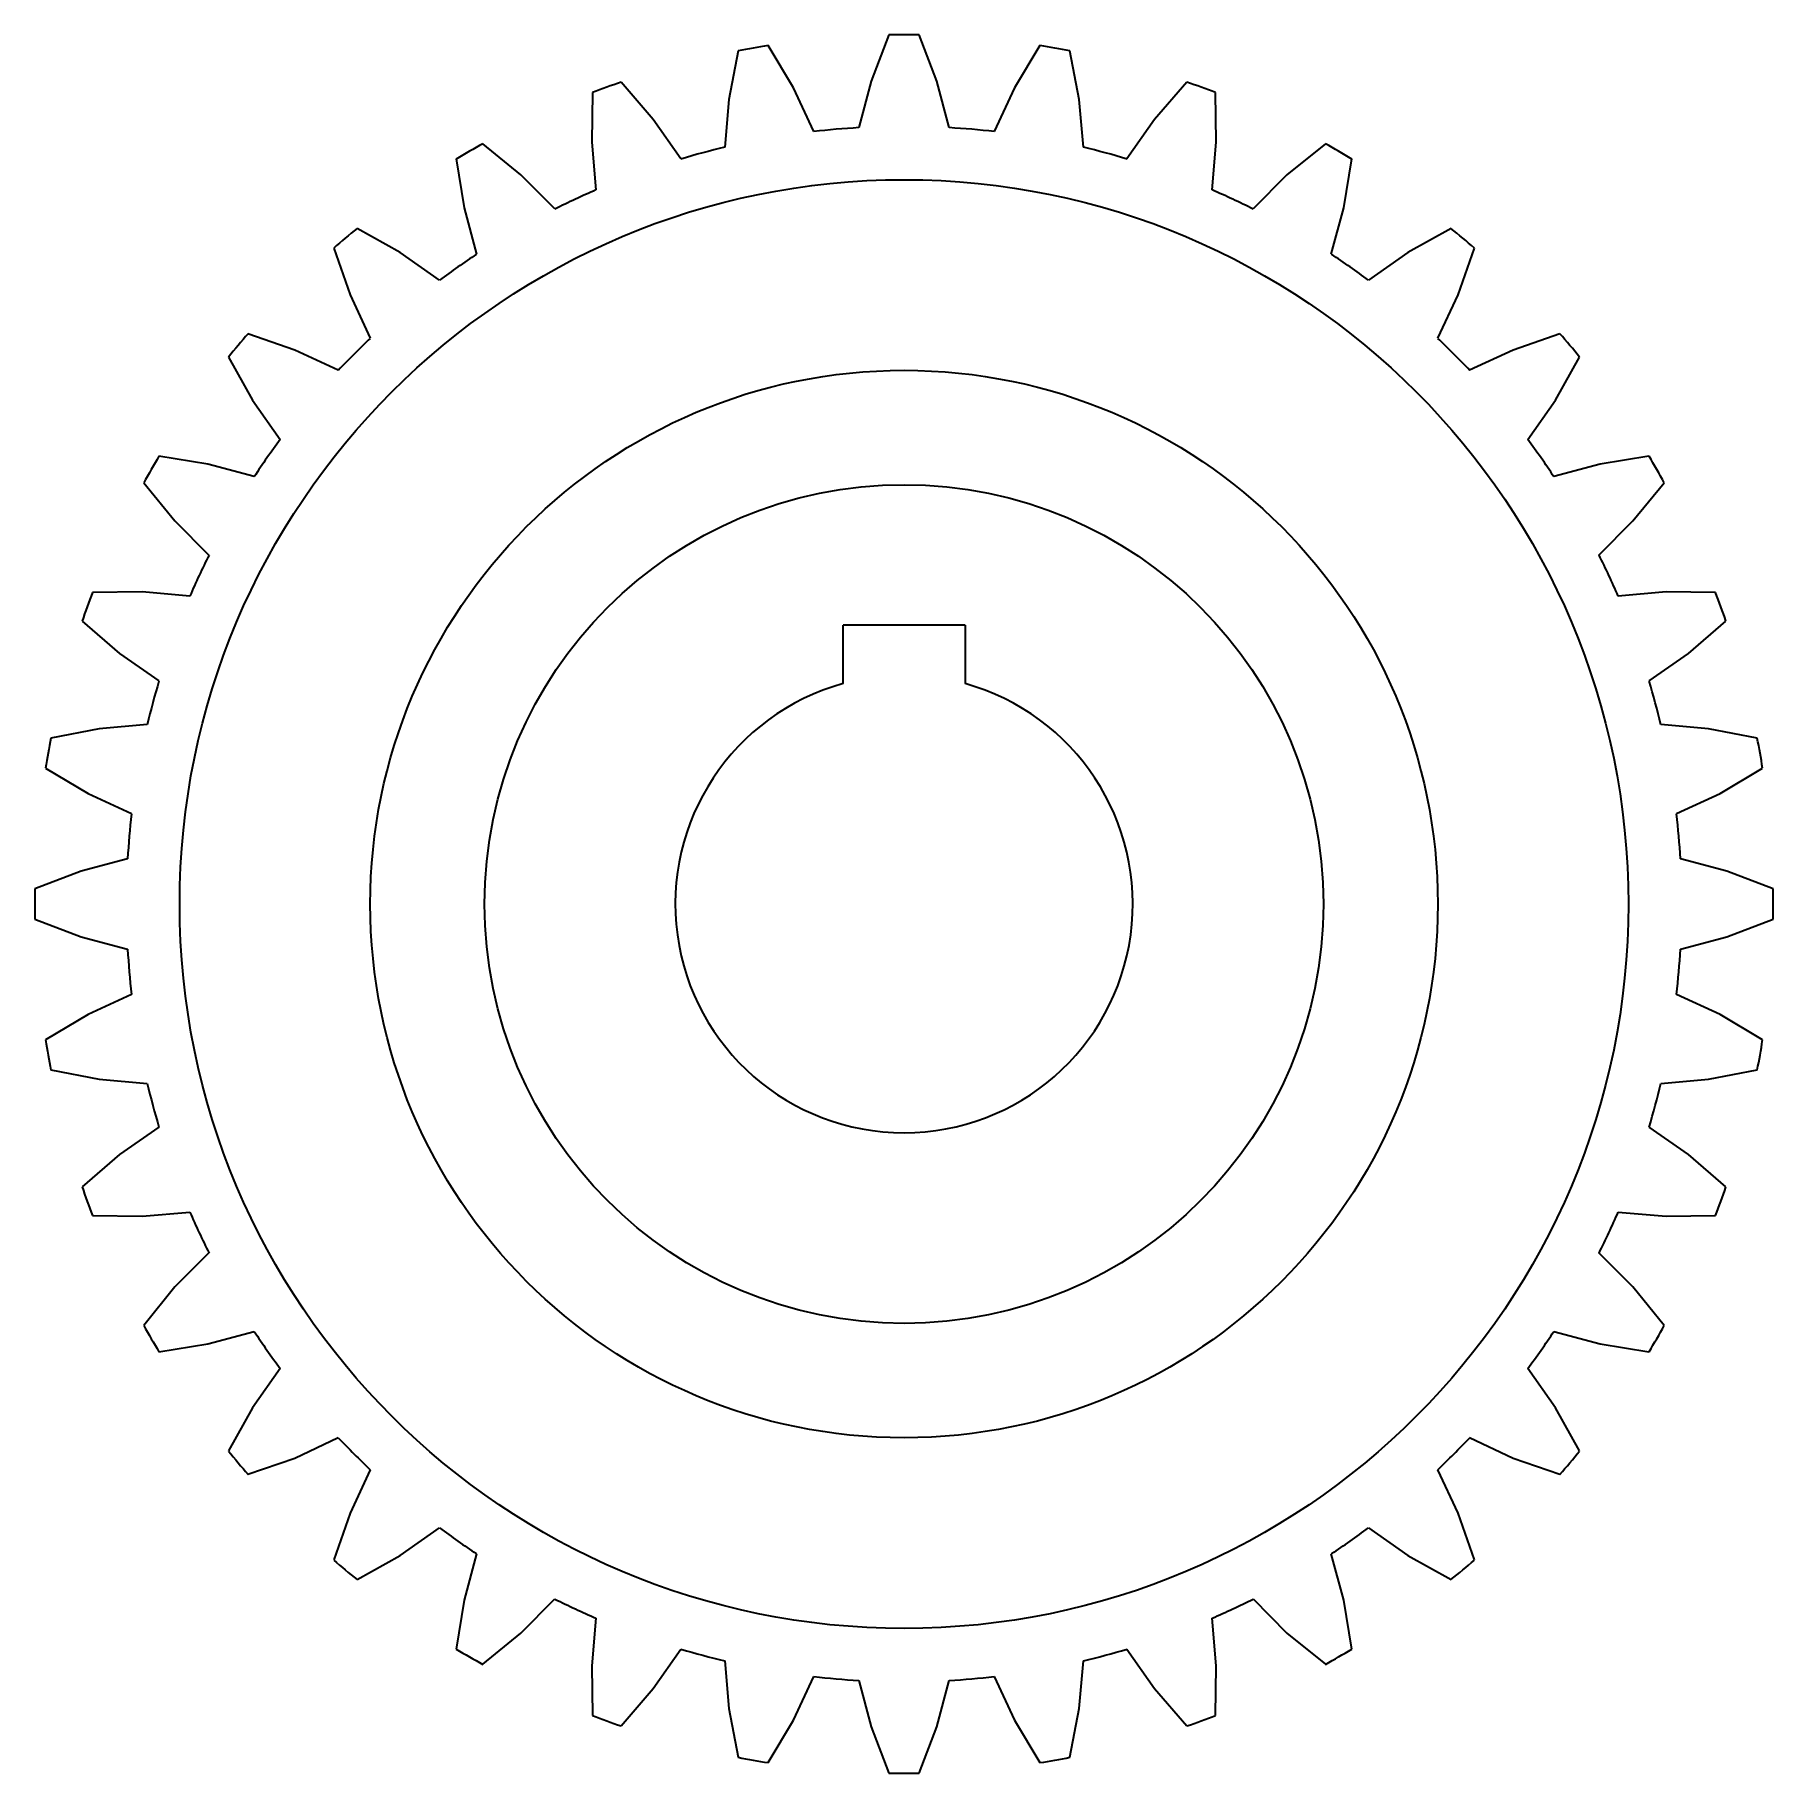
# Model space of a CAD drawing. Header units: millimetres. Extents: x 312 to 426, y 66 to 180.
import ezdxf

# ---------------------------------------------------------------- set-up
doc = ezdxf.new("R2010")
doc.units = ezdxf.units.MM

msp = doc.modelspace()

# ---------------------------------------------------------------- linework, layer by layer
at = {"color": 7, "linetype": 'Continuous', "lineweight": 35}
for p, q in [((368.17, 179.59), (367.02, 176.55)), ((371.32, 176.55), (370.17, 179.59)), ((358.29, 178.55), (357.68, 175.36)), ((361.92, 176.11), (360.26, 178.89)), ((378.08, 178.89), (376.42, 176.11)), ((380.65, 175.36), (380.05, 178.55)), ((348.74, 175.81), (348.69, 172.56)), ((352.73, 174.03), (350.62, 176.49)), ((363.25, 173.25), (361.92, 176.11)), ((367.02, 176.55), (366.2, 173.51)), ((372.13, 173.51), (371.32, 176.55)), ((376.42, 176.11), (375.09, 173.25)), ((387.72, 176.49), (385.6, 174.03)), ((389.64, 172.56), (389.6, 175.81)), ((357.68, 175.36), (357.41, 172.22)), ((380.93, 172.22), (380.65, 175.36)), ((354.54, 171.45), (352.73, 174.03)), ((385.6, 174.03), (383.79, 171.45)), ((344.05, 170.4), (341.54, 172.45)), ((348.69, 172.56), (348.97, 169.42)), ((389.37, 169.42), (389.64, 172.56)), ((396.8, 172.45), (394.28, 170.4)), ((339.81, 171.45), (340.33, 168.25)), ((398.01, 168.25), (398.53, 171.45)), ((346.28, 168.17), (344.05, 170.4)), ((394.28, 170.4), (392.06, 168.17)), ((340.33, 168.25), (341.14, 165.2)), ((397.19, 165.2), (398.01, 168.25)), ((336.13, 165.31), (333.3, 166.9)), ((405.04, 166.9), (402.2, 165.31)), ((331.77, 165.61), (332.84, 162.55)), ((338.71, 163.5), (336.13, 165.31)), ((402.2, 165.31), (399.62, 163.5)), ((405.5, 162.55), (406.57, 165.61)), ((332.84, 162.55), (334.17, 159.69)), ((404.17, 159.69), (405.5, 162.55)), ((329.22, 158.92), (326.15, 159.99)), ((412.18, 159.99), (409.12, 158.92)), ((324.87, 158.46), (326.45, 155.63)), ((332.07, 157.59), (329.22, 158.92)), ((409.12, 158.92), (406.26, 157.59)), ((411.88, 155.63), (413.47, 158.46)), ((326.45, 155.63), (328.26, 153.05)), ((410.08, 153.05), (411.88, 155.63)), ((323.51, 151.43), (320.31, 151.96)), ((418.02, 151.96), (414.82, 151.43)), ((326.56, 150.62), (323.51, 151.43)), ((414.82, 151.43), (411.78, 150.62)), ((319.31, 150.22), (321.36, 147.71)), ((416.97, 147.71), (419.02, 150.22)), ((321.36, 147.71), (323.59, 145.48)), ((414.74, 145.48), (416.97, 147.71)), ((319.2, 143.07), (315.96, 143.03)), ((322.34, 142.79), (319.2, 143.07)), ((419.14, 143.07), (416, 142.79)), ((422.38, 143.03), (419.14, 143.07)), ((315.27, 141.15), (317.73, 139.03)), ((373.17, 140.89), (365.17, 140.89)), ((365.17, 137.05), (365.17, 140.89)), ((373.17, 140.89), (373.17, 137.05)), ((420.61, 139.03), (423.06, 141.15)), ((317.73, 139.03), (320.31, 137.22)), ((418.03, 137.22), (420.61, 139.03)), ((316.4, 134.08), (313.22, 133.48)), ((319.54, 134.36), (316.4, 134.08)), ((421.93, 134.08), (418.79, 134.36)), ((425.12, 133.48), (421.93, 134.08)), ((312.87, 131.51), (315.66, 129.85)), ((422.68, 129.85), (425.47, 131.51)), ((315.66, 129.85), (318.51, 128.52)), ((419.82, 128.52), (422.68, 129.85)), ((318.25, 125.56), (315.21, 124.74)), ((423.13, 124.74), (420.08, 125.56)), ((315.21, 124.74), (312.18, 123.59)), ((426.16, 123.59), (423.13, 124.74)), ((312.18, 121.59), (315.21, 120.44)), ((423.13, 120.44), (426.16, 121.59)), ((315.21, 120.44), (318.25, 119.63)), ((420.08, 119.63), (423.13, 120.44)), ((318.51, 116.67), (315.66, 115.34)), ((422.68, 115.34), (419.82, 116.67)), ((315.66, 115.34), (312.87, 113.68)), ((425.47, 113.68), (422.68, 115.34)), ((313.22, 111.71), (316.4, 111.11)), ((316.4, 111.11), (319.54, 110.83)), ((418.79, 110.83), (421.93, 111.11)), ((421.93, 111.11), (425.12, 111.71)), ((320.31, 107.97), (317.73, 106.16)), ((420.61, 106.16), (418.03, 107.97)), ((317.73, 106.16), (315.27, 104.04)), ((423.06, 104.04), (420.61, 106.16)), ((315.96, 102.16), (319.2, 102.12)), ((319.2, 102.12), (322.34, 102.39)), ((416, 102.39), (419.14, 102.12)), ((419.14, 102.12), (422.38, 102.16)), ((323.59, 99.71), (321.36, 97.48)), ((416.97, 97.48), (414.74, 99.71)), ((321.36, 97.48), (319.31, 94.96)), ((419.02, 94.96), (416.97, 97.48)), ((320.31, 93.23), (323.51, 93.75)), ((323.51, 93.75), (326.56, 94.57)), ((411.78, 94.57), (414.82, 93.75)), ((414.82, 93.75), (418.02, 93.23)), ((328.26, 92.14), (326.45, 89.56)), ((411.88, 89.56), (410.08, 92.14)), ((326.45, 89.56), (324.87, 86.73)), ((413.47, 86.73), (411.88, 89.56)), ((329.22, 86.26), (332.07, 87.6)), ((406.26, 87.6), (409.12, 86.26)), ((326.15, 85.2), (329.22, 86.26)), ((409.12, 86.26), (412.18, 85.2)), ((334.17, 85.5), (332.84, 82.64)), ((405.5, 82.64), (404.17, 85.5)), ((332.84, 82.64), (331.77, 79.58)), ((406.57, 79.58), (405.5, 82.64)), ((336.13, 79.88), (338.71, 81.69)), ((399.62, 81.69), (402.2, 79.88)), ((333.3, 78.29), (336.13, 79.88)), ((341.14, 79.98), (340.33, 76.94)), ((398.01, 76.94), (397.19, 79.98)), ((402.2, 79.88), (405.04, 78.29)), ((340.33, 76.94), (339.81, 73.74)), ((344.05, 74.79), (346.28, 77.02)), ((392.06, 77.02), (394.28, 74.79)), ((398.53, 73.74), (398.01, 76.94)), ((348.97, 75.77), (348.69, 72.63)), ((389.64, 72.63), (389.37, 75.77)), ((341.54, 72.74), (344.05, 74.79)), ((394.28, 74.79), (396.8, 72.74)), ((352.73, 71.16), (354.54, 73.74)), ((357.41, 72.97), (357.68, 69.83)), ((380.65, 69.83), (380.93, 72.97)), ((383.79, 73.74), (385.6, 71.16)), ((348.69, 72.63), (348.74, 69.38)), ((361.92, 69.08), (363.25, 71.94)), ((375.09, 71.94), (376.42, 69.08)), ((389.6, 69.38), (389.64, 72.63)), ((350.62, 68.7), (352.73, 71.16)), ((366.2, 71.68), (367.02, 68.64)), ((371.32, 68.64), (372.13, 71.68)), ((385.6, 71.16), (387.72, 68.7)), ((357.68, 69.83), (358.29, 66.64)), ((380.05, 66.64), (380.65, 69.83)), ((360.26, 66.3), (361.92, 69.08)), ((367.02, 68.64), (368.17, 65.6)), ((370.17, 65.6), (371.32, 68.64)), ((376.42, 69.08), (378.08, 66.3))]:
    msp.add_line(p, q, dxfattribs=at)
for radius in [47.5, 35, 27.5]:
    msp.add_circle((369.17, 122.59), radius, dxfattribs=at)
for radius, start, end in [(57, 88.9948, 91.0052), (57, 98.9948, 101.0052), (57, 78.9948, 81.0052), (57, 108.9948, 111.0052), (57, 68.9948, 71.0052), (51, 93.3333, 96.6667), (51, 83.3333, 86.6667), (57, 118.9948, 121.0052), (51, 103.3333, 106.6667), (51, 73.3333, 76.6667), (57, 58.9948, 61.0052), (51, 113.3333, 116.6667), (51, 63.3333, 66.6667), (57, 128.9948, 131.0052), (57, 48.9948, 51.0052), (51, 123.3333, 126.6667), (51, 53.3333, 56.6667), (57, 138.9948, 141.0052), (51, 133.3333, 136.6667), (51, 43.3333, 46.6667), (57, 38.9948, 41.0052), (51, 143.3333, 146.6667), (51, 33.3333, 36.6667), (57, 148.9948, 151.0052), (57, 28.9948, 31.0052), (51, 153.3333, 156.6667), (51, 23.3333, 26.6667), (57, 158.9948, 161.0052), (57, 18.9948, 21.0052), (51, 163.3333, 166.6667), (15, 105.466, 74.534), (51, 13.3333, 16.6667), (57, 168.9948, 171.0052), (57, 8.9948, 11.0052), (51, 173.3333, 176.6667), (51, 3.3333, 6.6667), (57, 178.9948, 181.0052), (57, 358.9948, 1.0052), (51, 183.3333, 186.6667), (51, 353.3333, 356.6667), (57, 188.9948, 191.0052), (57, 348.9948, 351.0052), (51, 193.3333, 196.6667), (51, 343.3333, 346.6667), (57, 198.9948, 201.0052), (57, 338.9948, 341.0052), (51, 203.3333, 206.6667), (51, 333.3333, 336.6667), (57, 208.9948, 211.0052), (57, 328.9948, 331.0052), (51, 213.3333, 216.6667), (51, 323.3333, 326.6667), (57, 218.9948, 221.0052), (51, 223.3333, 226.6667), (51, 313.3333, 316.6667), (57, 318.9948, 321.0052), (51, 233.3333, 236.6667), (51, 303.3333, 306.6667), (57, 228.9948, 231.0052), (57, 308.9948, 311.0052), (51, 243.3333, 246.6667), (51, 293.3333, 296.6667), (57, 238.9948, 241.0052), (51, 253.3333, 256.6667), (51, 283.3333, 286.6667), (57, 298.9948, 301.0052), (51, 263.3333, 266.6667), (51, 273.3333, 276.6667), (57, 248.9948, 251.0052), (57, 288.9948, 291.0052), (57, 258.9948, 261.0052), (57, 278.9948, 281.0052), (57, 268.9948, 271.0052)]:
    msp.add_arc((369.17, 122.59), radius, start, end, dxfattribs=at)

doc.saveas('drawing.dxf')
